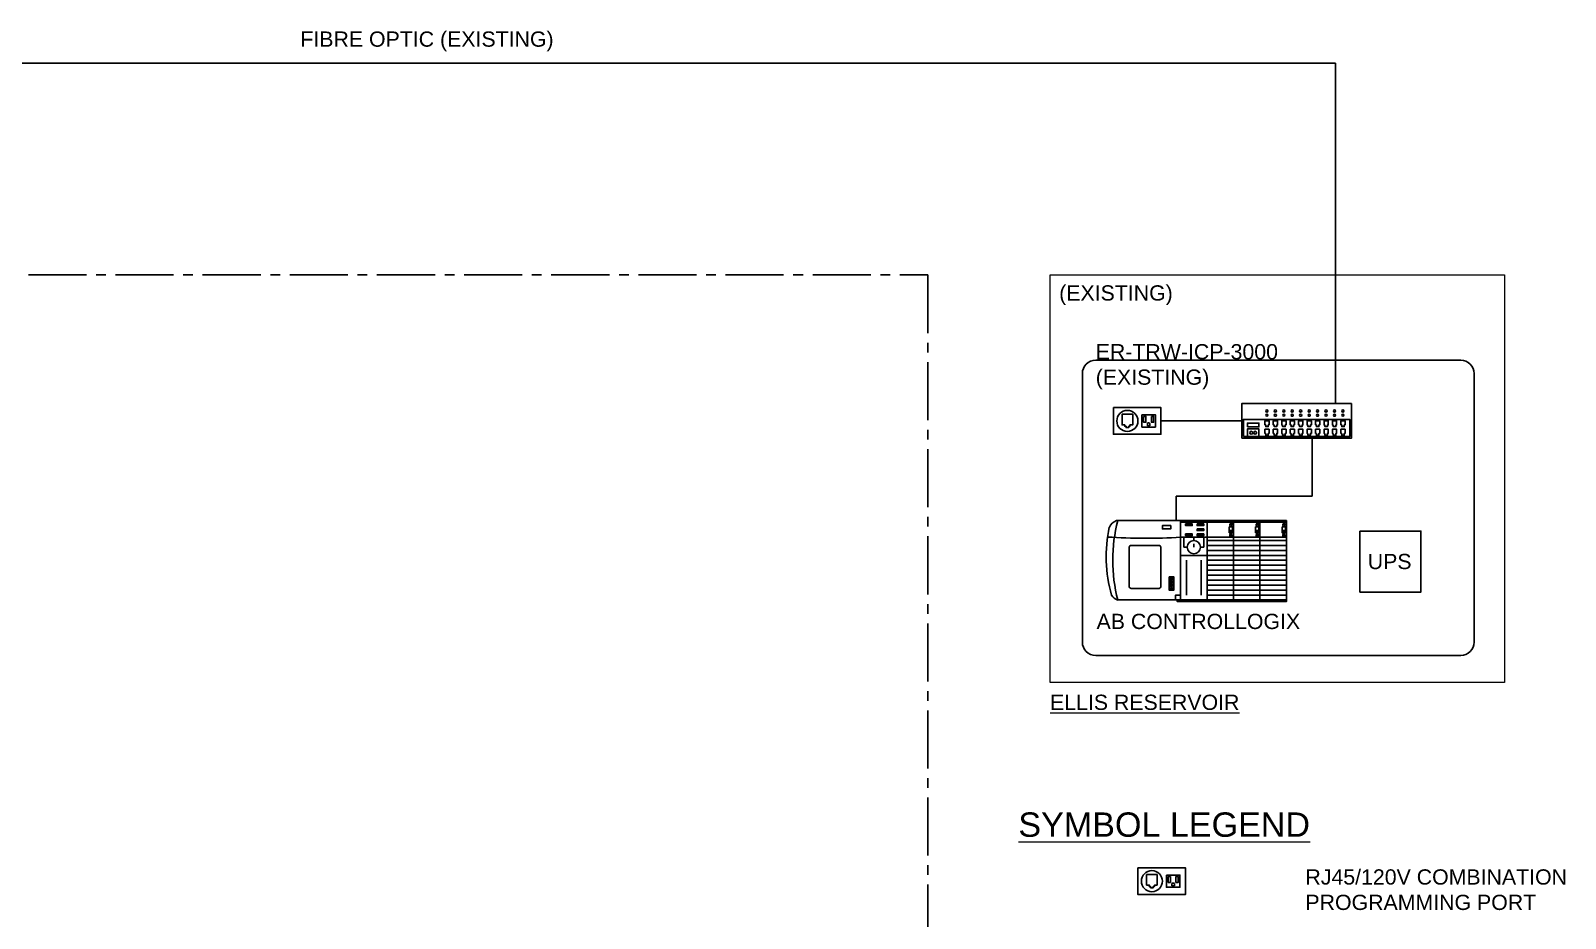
# Paper-space layout 'Sample Network Drawing - A1 Sheet' of a CAD drawing. Extents: x 49 to 806, y 22 to 564.
# Drawn here: x 536.9 to 788.5, y 412.1 to 557.8 of the extents above; entities that cross this region are included whole.
import ezdxf

# ---------------------------------------------------------------- set-up
doc = ezdxf.new("R2010")
doc.units = 0
doc.linetypes.add('CENTER2', pattern=[28.575, 19.05, -3.175, 3.175, -3.175])
for name, color, linetype, lineweight in [('G-ANNO-SYMB-EXST', 252, 'Continuous', 13), ('N-ANNO-TEXT', 2, 'Continuous', 18), ('N-ANNO-TEXT-EXST', 252, 'Continuous', 18), ('N-EQPM', 4, 'Continuous', 25), ('N-EQPM-EXST', 252, 'Continuous', 25), ('N-ETH-FBR_EXST', 252, 'SOFTWARE', 25), ('N-MISC', 3, 'CENTER2', 25)]:
    doc.layers.add(name, color=color, linetype=linetype, lineweight=lineweight)
doc.styles.add('_CGS_2-5_NOTES', font='arial.ttf', dxfattribs={"height": 2.5})
doc.styles.get("Standard").update_dxf_attribs({"font": 'arial.ttf'})
doc.linetypes.add('SOFTWARE', pattern='A,8.5,1.75,["o",Standard,S=2.5,R=0,X=0,Y=-0.7969],-1.5485', length=11.7985)

psp = doc.layouts.new('Sample Network Drawing - A1 Sheet')

# ---------------------------------------------------------------- linework, layer by layer
at = {"layer": 'G-ANNO-SYMB-EXST', "ltscale": 10}
psp.add_lwpolyline([(704.01, 517.68), (778.52, 517.68), (778.52, 450.83), (704.01, 450.83)], close=True, dxfattribs=at)
at = {"layer": 'N-EQPM'}
for p, q in [((724, 417.46), (724, 417.84)), ((724.4, 417.84), (724.4, 417.46)), ((724.4, 417.46), (724, 417.46))]:
    psp.add_line(p, q, dxfattribs=at)
for points in [[(718.42, 420.43), (726.21, 420.43), (726.21, 416.05), (718.42, 416.05)], [(723.09, 419.24), (725.31, 419.24), (725.31, 417.24), (723.09, 417.24)], [(723.38, 418.98), (723.75, 418.98), (723.75, 418.04), (723.38, 418.04)], [(724.64, 418.98), (725.02, 418.98), (725.02, 418.04), (724.64, 418.04)]]:
    psp.add_lwpolyline(points, close=True, dxfattribs=at)
at = {"layer": 'N-EQPM', "linetype": 'Continuous'}
psp.add_lwpolyline([(718.98, 418.24, -1), (722.44, 418.24, -1)], format="xyb", close=True, dxfattribs=at)
psp.add_lwpolyline([(719.84, 419.32), (719.84, 417.59), (720.27, 417.59), (720.27, 417.37), (720.49, 417.37), (720.49, 417.16), (720.92, 417.16), (720.92, 417.37), (721.14, 417.37), (721.14, 417.59), (721.57, 417.59), (721.57, 419.32)], close=True, dxfattribs=at)
at = {"layer": 'N-EQPM'}
psp.add_arc((724.2, 417.64), 0.283, 44.5685, 135.4315, dxfattribs=at)
at = {"layer": 'N-EQPM-EXST'}
for p, q in [((719.98, 492.96), (719.98, 493.33)), ((720.38, 493.33), (720.38, 492.96)), ((722.19, 493.74), (735.43, 493.74)), ((720.38, 492.96), (719.98, 492.96)), ((746.97, 481.41), (746.97, 490.9)), ((724.7, 477.38), (724.7, 481.41)), ((724.7, 481.41), (746.97, 481.41)), ((725.42, 477.11), (729.76, 477.11)), ((729.76, 477.11), (734.1, 477.11)), ((733.54, 476.87), (733.57, 476.86)), ((733.77, 476.79), (733.77, 476.8)), ((734.1, 477.11), (738.43, 477.11)), ((737.88, 476.87), (737.91, 476.86)), ((738.11, 476.79), (738.11, 476.8)), ((738.43, 477.11), (742.77, 477.11)), ((742.22, 476.87), (742.25, 476.86)), ((742.45, 476.79), (742.45, 476.8)), ((725.42, 474.67), (729.76, 474.67)), ((725.96, 473.04), (725.96, 474.67)), ((726.5, 473.04), (725.96, 473.04)), ((727.59, 474.13), (727.59, 474.67)), ((727.59, 473.04), (727.59, 473.59)), ((728.67, 473.04), (729.21, 473.04)), ((729.21, 473.04), (729.21, 474.67)), ((729.76, 474.67), (734.1, 474.67)), ((734.1, 474.13), (729.76, 474.13)), ((734.1, 473.32), (729.76, 473.32)), ((734.1, 474.67), (738.43, 474.67)), ((738.43, 474.13), (734.1, 474.13)), ((738.43, 473.32), (734.1, 473.32)), ((738.43, 474.67), (742.77, 474.67)), ((742.77, 474.13), (738.43, 474.13)), ((742.77, 473.32), (738.43, 473.32)), ((729.76, 471.69), (725.42, 471.69)), ((726.37, 470.88), (726.37, 465.18)), ((728.81, 470.88), (728.81, 465.18)), ((734.1, 472.5), (729.76, 472.5)), ((734.1, 471.69), (729.76, 471.69)), ((734.1, 470.88), (729.76, 470.88)), ((738.43, 472.5), (734.1, 472.5)), ((738.43, 471.69), (734.1, 471.69)), ((738.43, 470.88), (734.1, 470.88)), ((742.77, 472.5), (738.43, 472.5)), ((742.77, 471.69), (738.43, 471.69)), ((742.77, 470.88), (738.43, 470.88)), ((734.1, 470.06), (729.76, 470.06)), ((734.1, 469.25), (729.76, 469.25)), ((734.1, 468.43), (729.76, 468.43)), ((738.43, 470.06), (734.1, 470.06)), ((738.43, 469.25), (734.1, 469.25)), ((738.43, 468.43), (734.1, 468.43)), ((742.77, 470.06), (738.43, 470.06)), ((742.77, 469.25), (738.43, 469.25)), ((742.77, 468.43), (738.43, 468.43)), ((723.52, 467.89), (724.33, 467.89)), ((724.33, 467.35), (723.52, 467.35)), ((724.33, 466.81), (723.52, 466.81)), ((724.33, 466.27), (723.52, 466.27)), ((734.1, 467.62), (729.76, 467.62)), ((734.1, 466.81), (729.76, 466.81)), ((734.1, 465.99), (729.76, 465.99)), ((738.43, 467.62), (734.1, 467.62)), ((738.43, 466.81), (734.1, 466.81)), ((738.43, 465.99), (734.1, 465.99)), ((742.77, 467.62), (738.43, 467.62)), ((742.77, 466.81), (738.43, 466.81)), ((742.77, 465.99), (738.43, 465.99)), ((729.76, 464.37), (725.42, 464.37)), ((734.1, 465.18), (729.76, 465.18)), ((734.1, 464.37), (729.76, 464.37)), ((738.43, 465.18), (734.1, 465.18)), ((738.43, 464.37), (734.1, 464.37)), ((742.77, 465.18), (738.43, 465.18)), ((742.77, 464.37), (738.43, 464.37))]:
    psp.add_line(p, q, dxfattribs=at)
for points in [[(711.5, 503.7), (771.34, 503.7, -0.414214), (773.53, 501.51), (773.53, 457.44, -0.414214), (771.34, 455.25), (711.5, 455.25, -0.414214), (709.31, 457.44), (709.31, 501.51, -0.414214)], [(717.28, 473.32), (721.89, 473.32, -0.414214), (722.16, 473.04), (722.16, 466.54, -0.414214), (721.89, 466.27), (717.28, 466.27, -0.414214), (717.01, 466.54), (717.01, 473.04, -0.414214)]]:
    psp.add_lwpolyline(points, format="xyb", close=True, dxfattribs=at)
for points in [[(714.4, 495.92), (722.19, 495.92), (722.19, 491.55), (714.4, 491.55)], [(719.07, 494.74), (721.29, 494.74), (721.29, 492.73), (719.07, 492.73)], [(719.36, 494.48), (719.74, 494.48), (719.74, 493.53), (719.36, 493.53)], [(720.62, 494.48), (721, 494.48), (721, 493.53), (720.62, 493.53)], [(723.79, 476.57), (722.43, 476.57), (722.43, 476.03), (723.79, 476.03)], [(729.76, 464.37), (725.42, 464.37), (725.42, 477.38), (729.76, 477.38)], [(726.23, 476.84), (727.32, 476.84), (727.32, 476.57), (726.23, 476.57)], [(728.13, 476.84), (729.21, 476.84), (729.21, 476.57), (728.13, 476.57)], [(728.13, 476.03), (729.21, 476.03), (729.21, 475.76), (728.13, 475.76)], [(734.1, 464.37), (729.76, 464.37), (729.76, 477.38), (734.1, 477.38)], [(733.38, 476.35), (733.93, 476.35), (733.93, 475.4), (733.38, 475.4)], [(733.45, 475.47), (733.86, 475.47), (733.86, 475.74), (733.45, 475.74)], [(738.43, 464.37), (734.1, 464.37), (734.1, 477.38), (738.43, 477.38)], [(737.72, 476.35), (738.26, 476.35), (738.26, 475.4), (737.72, 475.4)], [(737.79, 475.47), (738.2, 475.47), (738.2, 475.74), (737.79, 475.74)], [(742.77, 464.37), (738.43, 464.37), (738.43, 477.38), (742.77, 477.38)], [(742.06, 476.35), (742.6, 476.35), (742.6, 475.4), (742.06, 475.4)], [(742.13, 475.47), (742.54, 475.47), (742.54, 475.74), (742.13, 475.74)], [(754.82, 475.66), (764.82, 475.66), (764.82, 465.66), (754.82, 465.66)], [(726.23, 475.21), (727.32, 475.21), (727.32, 474.94), (726.23, 474.94)], [(728.13, 475.21), (729.21, 475.21), (729.21, 474.94), (728.13, 474.94)], [(723.52, 468.16), (724.33, 468.16), (724.33, 465.99), (723.52, 465.99)], [(725.42, 464.37), (724.6, 464.37), (724.6, 465.18), (725.42, 465.18)], [(724.87, 464.37), (729.76, 464.37), (729.76, 464.1), (724.87, 464.1)], [(729.76, 464.1), (734.1, 464.1), (734.1, 464.37), (729.76, 464.37)], [(734.1, 464.1), (738.43, 464.1), (738.43, 464.37), (734.1, 464.37)], [(738.43, 464.1), (742.77, 464.1), (742.77, 464.37), (738.43, 464.37)]]:
    psp.add_lwpolyline(points, close=True, dxfattribs=at)
at = {"layer": 'N-EQPM-EXST', "linetype": 'Continuous'}
for points in [[(735.43, 490.9), (753.43, 490.9), (753.43, 496.57), (735.43, 496.57)], [(715.82, 494.82), (715.82, 493.09), (716.26, 493.09), (716.26, 492.87), (716.47, 492.87), (716.47, 492.65), (716.91, 492.65), (716.91, 492.87), (717.12, 492.87), (717.12, 493.09), (717.56, 493.09), (717.56, 494.82)], [(735.71, 491.18), (753.15, 491.18), (753.15, 493.99), (735.71, 493.99)], [(736.38, 492.75), (738.27, 492.75), (738.27, 493.38), (736.38, 493.38)], [(739.37, 493.08), (739.37, 492.81), (739.79, 492.81), (739.79, 493.08), (739.93, 493.08), (739.93, 493.77), (739.23, 493.77), (739.23, 493.08)], [(740.76, 493.08), (740.76, 492.81), (741.17, 492.81), (741.17, 493.08), (741.31, 493.08), (741.31, 493.77), (740.62, 493.77), (740.62, 493.08)], [(742.14, 493.08), (742.14, 492.81), (742.56, 492.81), (742.56, 493.08), (742.7, 493.08), (742.7, 493.77), (742, 493.77), (742, 493.08)], [(743.53, 493.08), (743.53, 492.81), (743.94, 492.81), (743.94, 493.08), (744.08, 493.08), (744.08, 493.77), (743.39, 493.77), (743.39, 493.08)], [(744.91, 493.08), (744.91, 492.81), (745.33, 492.81), (745.33, 493.08), (745.47, 493.08), (745.47, 493.77), (744.77, 493.77), (744.77, 493.08)], [(746.3, 493.08), (746.3, 492.81), (746.71, 492.81), (746.71, 493.08), (746.85, 493.08), (746.85, 493.77), (746.16, 493.77), (746.16, 493.08)], [(747.68, 493.08), (747.68, 492.81), (748.1, 492.81), (748.1, 493.08), (748.23, 493.08), (748.23, 493.77), (747.54, 493.77), (747.54, 493.08)], [(749.07, 493.08), (749.07, 492.81), (749.48, 492.81), (749.48, 493.08), (749.62, 493.08), (749.62, 493.77), (748.93, 493.77), (748.93, 493.08)], [(750.45, 493.08), (750.45, 492.81), (750.87, 492.81), (750.87, 493.08), (751, 493.08), (751, 493.77), (750.31, 493.77), (750.31, 493.08)], [(751.83, 493.08), (751.83, 492.81), (752.25, 492.81), (752.25, 493.08), (752.39, 493.08), (752.39, 493.77), (751.7, 493.77), (751.7, 493.08)], [(739.37, 491.68), (739.37, 491.4), (739.79, 491.4), (739.79, 491.68), (739.93, 491.68), (739.93, 492.37), (739.23, 492.37), (739.23, 491.68)], [(740.76, 491.68), (740.76, 491.4), (741.17, 491.4), (741.17, 491.68), (741.31, 491.68), (741.31, 492.37), (740.62, 492.37), (740.62, 491.68)], [(742.14, 491.68), (742.14, 491.4), (742.56, 491.4), (742.56, 491.68), (742.7, 491.68), (742.7, 492.37), (742, 492.37), (742, 491.68)], [(743.53, 491.68), (743.53, 491.4), (743.94, 491.4), (743.94, 491.68), (744.08, 491.68), (744.08, 492.37), (743.39, 492.37), (743.39, 491.68)], [(744.91, 491.68), (744.91, 491.4), (745.33, 491.4), (745.33, 491.68), (745.47, 491.68), (745.47, 492.37), (744.77, 492.37), (744.77, 491.68)], [(746.3, 491.68), (746.3, 491.4), (746.71, 491.4), (746.71, 491.68), (746.85, 491.68), (746.85, 492.37), (746.16, 492.37), (746.16, 491.68)], [(747.68, 491.68), (747.68, 491.4), (748.1, 491.4), (748.1, 491.68), (748.23, 491.68), (748.23, 492.37), (747.54, 492.37), (747.54, 491.68)], [(749.07, 491.68), (749.07, 491.4), (749.48, 491.4), (749.48, 491.68), (749.62, 491.68), (749.62, 492.37), (748.93, 492.37), (748.93, 491.68)], [(750.45, 491.68), (750.45, 491.4), (750.87, 491.4), (750.87, 491.68), (751, 491.68), (751, 492.37), (750.31, 492.37), (750.31, 491.68)], [(751.83, 491.68), (751.83, 491.4), (752.25, 491.4), (752.25, 491.68), (752.39, 491.68), (752.39, 492.37), (751.7, 492.37), (751.7, 491.68)]]:
    psp.add_lwpolyline(points, close=True, dxfattribs=at)
for points in [[(714.96, 493.74, -1), (718.42, 493.74, -1)], [(739.39, 495.37, 1), (739.73, 495.37, 1)], [(739.39, 494.67, 1), (739.73, 494.67, 1)], [(740.77, 495.37, 1), (741.12, 495.37, 1)], [(740.77, 494.67, 1), (741.12, 494.67, 1)], [(742.16, 495.37, 1), (742.5, 495.37, 1)], [(742.16, 494.67, 1), (742.5, 494.67, 1)], [(743.54, 495.37, 1), (743.89, 495.37, 1)], [(743.54, 494.67, 1), (743.89, 494.67, 1)], [(744.92, 495.37, 1), (745.27, 495.37, 1)], [(744.92, 494.67, 1), (745.27, 494.67, 1)], [(746.31, 495.37, 1), (746.66, 495.37, 1)], [(746.31, 494.67, 1), (746.66, 494.67, 1)], [(747.69, 495.37, 1), (748.04, 495.37, 1)], [(747.69, 494.67, 1), (748.04, 494.67, 1)], [(749.08, 495.37, 1), (749.42, 495.37, 1)], [(749.08, 494.67, 1), (749.42, 494.67, 1)], [(750.46, 495.37, 1), (750.81, 495.37, 1)], [(750.46, 494.67, 1), (750.81, 494.67, 1)], [(751.85, 495.37, 1), (752.19, 495.37, 1)], [(751.85, 494.67, 1), (752.19, 494.67, 1)], [(736.77, 491.81, -1), (737.24, 491.81, -1)], [(737.4, 491.81, -1), (737.87, 491.81, -1)]]:
    psp.add_lwpolyline(points, format="xyb", close=True, dxfattribs=at)
psp.add_lwpolyline([(736.38, 491.18), (736.38, 492.44), (738.27, 492.44), (738.27, 491.18)], dxfattribs=at)
at = {"layer": 'N-EQPM-EXST'}
for points in [[(714.92, 477.38), (725.42, 477.38), (725.42, 464.37), (715.11, 464.37)], [(733.77, 476.79), (733.52, 476.79)], [(738.11, 476.79), (737.86, 476.79)], [(742.45, 476.79), (742.2, 476.79)], [(733.76, 475.06), (733.55, 475.06)], [(738.1, 475.06), (737.89, 475.06)], [(742.44, 475.06), (742.23, 475.06)]]:
    psp.add_lwpolyline(points, dxfattribs=at)
for points in [[(733.52, 476.79), (733.51, 476.79, 0.414214), (733.49, 476.76), (733.49, 476.65)], [(733.82, 476.65), (733.82, 476.76, 0.417757), (733.8, 476.79), (733.8, 476.79)], [(737.86, 476.79), (737.85, 476.79, 0.414214), (737.82, 476.76), (737.82, 476.65)], [(738.16, 476.65), (738.16, 476.76, 0.417757), (738.14, 476.79), (738.14, 476.79)], [(742.2, 476.79), (742.19, 476.79, 0.414214), (742.16, 476.76), (742.16, 476.65)], [(742.5, 476.65), (742.5, 476.76, 0.417757), (742.48, 476.79), (742.48, 476.79)], [(733.52, 475.06), (733.51, 475.06, 0.414214), (733.49, 475.03), (733.49, 474.92)], [(733.82, 474.92), (733.82, 475.03, 0.414214), (733.8, 475.06), (733.79, 475.06)], [(737.86, 475.06), (737.85, 475.06, 0.414214), (737.82, 475.03), (737.82, 474.92)], [(738.16, 474.92), (738.16, 475.03, 0.414214), (738.14, 475.06), (738.13, 475.06)], [(742.2, 475.06), (742.19, 475.06, 0.414214), (742.16, 475.03), (742.16, 474.92)], [(742.5, 474.92), (742.5, 475.03, 0.414214), (742.48, 475.06), (742.47, 475.06)]]:
    psp.add_lwpolyline(points, format="xyb", dxfattribs=at)
for centre, radius in [((727.59, 473.04), 1.08), ((723.93, 467.62), 0.136), ((723.93, 467.08), 0.136), ((723.93, 466.54), 0.136)]:
    psp.add_circle(centre, radius, dxfattribs=at)
for centre, radius, start, end in [((720.18, 493.14), 0.283, 44.5685, 135.4315), ((736.05, 471.46), 22.84, 167.7563, 195.9646), ((715.56, 475.5), 1.99, 108.7788, 156.2175), ((740.32, 470.88), 26.03, 165.5218, 194.4782), ((733.65, 476.65), 0.169, 180, 0), ((737.99, 476.65), 0.169, 180, 0), ((742.33, 476.65), 0.169, 180, 0), ((719.61, 569.27), 94.78, 266.2623, 273.5153), ((733.65, 474.92), 0.169, 180, 0), ((737.99, 474.92), 0.169, 180, 0), ((742.33, 474.92), 0.169, 180, 0), ((715.73, 466.17), 1.91, 211.3592, 251.1)]:
    psp.add_arc(centre, radius, start, end, dxfattribs=at)
for centre, major_axis, ratio in [((733.67, 476.83), (-0.064, -0.193), 0.666667), ((733.67, 476.83), (-0.055, -0.165), 0.610413), ((738.01, 476.83), (-0.064, -0.193), 0.666667), ((738.01, 476.83), (-0.055, -0.165), 0.610413), ((742.35, 476.83), (-0.064, -0.193), 0.666667), ((742.35, 476.83), (-0.055, -0.165), 0.610413), ((733.65, 475.06), (0, -0.203), 0.666667), ((733.65, 475.06), (0, -0.174), 0.610413), ((737.99, 475.06), (0, -0.203), 0.666667), ((737.99, 475.06), (0, -0.174), 0.610413), ((742.33, 475.06), (0, -0.203), 0.666667), ((742.33, 475.06), (0, -0.174), 0.610413)]:
    psp.add_ellipse(centre, major_axis=major_axis, ratio=ratio, start_param=1.570796, end_param=4.712389, dxfattribs=at)
at = {"layer": 'N-ETH-FBR_EXST'}
for p, q in [((750.82, 552.45), (487.8, 552.45)), ((750.82, 496.57), (750.82, 552.45))]:
    psp.add_line(p, q, dxfattribs=at)
at = {"layer": 'N-MISC', "ltscale": 0.5}
psp.add_lwpolyline([(222.19, 517.68), (683.97, 517.68), (683.97, 84.68), (222.19, 84.68)], close=True, dxfattribs=at)

# ---------------------------------------------------------------- texts
at = {"layer": 'N-ANNO-TEXT', "insert": (698.82, 427.49), "char_height": 4, "width": 48.7477, "attachment_point": 4, "style": '_CGS_2-5_NOTES'}
psp.add_mtext('{\\LSYMBOL LEGEND}', dxfattribs=at)
at = {"layer": 'N-ANNO-TEXT', "ltscale": 3, "insert": (745.88, 416.83), "char_height": 2.5, "width": 61.1048, "attachment_point": 4, "style": '_CGS_2-5_NOTES'}
psp.add_mtext('RJ45/120V COMBINATION PROGRAMMING PORT', dxfattribs=at)
at = {"layer": 'N-ANNO-TEXT-EXST', "ltscale": 3, "char_height": 2.5, "width": 61.1048, "attachment_point": 4, "style": '_CGS_2-5_NOTES'}
for s, insert in [('FIBRE OPTIC (EXISTING)', (581.11, 556)), ('(EXISTING)', (705.51, 514.36))]:
    psp.add_mtext(s, dxfattribs=dict(at, insert=insert))
at = {"layer": 'N-ANNO-TEXT-EXST', "char_height": 2.5, "style": '_CGS_2-5_NOTES'}
for s, insert, width, attachment_point in [('ER-TRW-ICP-3000\\P(EXISTING)', (711.5, 498.92), 37.6431, 7), ('UPS', (759.69, 471.93), 9.4162, 2), ('AB CONTROLLOGIX', (728.33, 462.1), 36.8003, 2), ('{\\LELLIS RESERVOIR}', (704.01, 448.83), 70.5403, 1)]:
    psp.add_mtext(s, dxfattribs=dict(at, insert=insert, width=width, attachment_point=attachment_point))

doc.saveas('drawing.dxf')
